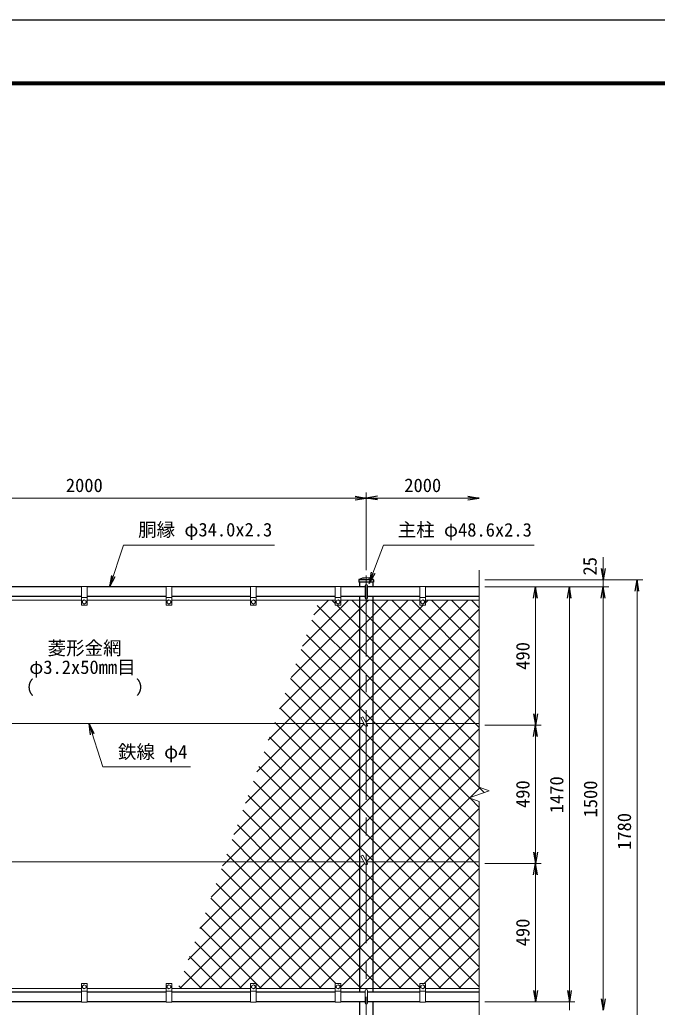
# Model space of a CAD drawing. Units: millimetres, scale not verified. Extents: x -4200 to 4200, y -2970 to 2970.
# Drawn here: x -2614 to -353, y -530 to 2970 of the extents above; entities that cross this region are included whole.
import ezdxf
from ezdxf.enums import TextEntityAlignment as Align

# ---------------------------------------------------------------- set-up
doc = ezdxf.new("R2010")
doc.units = ezdxf.units.MM
doc.header["$LTSCALE"] = 10
doc.linetypes.add('USER1', pattern=[50.8, 31.75, -6.35, 6.35, -6.35])
for name, color, linetype, lineweight in [('0-0_D-STR1', 1, 'Continuous', 25), ('0-1_D-STR3', 3, 'Continuous', 13), ('0-2_D-BMK', 2, 'USER1', 13), ('0-4_D-STR-DIM', 7, 'Continuous', 13), ('0-9_D-STR-TXT', 7, 'Continuous', 13), ('0-B_D-STR2', 7, 'Continuous', 13), ('0-C_D-TTL', 7, 'Continuous', 25)]:
    doc.layers.add(name, color=color, linetype=linetype, lineweight=lineweight)
doc.layers.add('0-5_0', color=7, linetype='Continuous')
doc.styles.add('ＭＳ ゴシック', font='')
doc.styles.get('ＭＳ ゴシック').set_extended_font_data('MS Gothic')

# ---------------------------------------------------------------- blocks, each defined once
blk = doc.blocks.new('_Open')
at = {"layer": '0-5_0'}
blk.add_line((-10, 1.667), (0, 0), dxfattribs=at)
blk.add_lwpolyline([(-10, -1.667), (0, 0), (-10, 0)], dxfattribs=at)

msp = doc.modelspace()

# ---------------------------------------------------------------- linework, layer by layer
at = {"layer": '0-0_D-STR1'}
for p, q in [((-1411.07, 985.33), (-1411.07, 977)), ((-1358.87, 985), (-1411.07, 985)), ((-1358.87, 985.33), (-1358.87, 977)), ((-2394.97, 960), (-2674.97, 960)), ((-2094.97, 960), (-2374.97, 960)), ((-1794.97, 960), (-2074.97, 960)), ((-1494.97, 960), (-1774.97, 960)), ((-1388.97, 960), (-1474.97, 960)), ((-1358.87, 977), (-1411.07, 977)), ((-1409.27, 977), (-1409.27, 960)), ((-1194.97, 960), (-1380.97, 960)), ((-1360.67, 960), (-1360.67, 977)), ((-984.97, 960), (-1174.97, 960)), ((-2394.97, 926), (-2674.97, 926)), ((-2094.97, 926), (-2374.97, 926)), ((-1794.97, 926), (-2074.97, 926)), ((-1494.97, 926), (-1774.97, 926)), ((-1388.97, 926), (-1474.97, 926)), ((-1409.27, 926), (-1409.27, -476)), ((-1194.97, 926), (-1380.97, 926)), ((-1360.67, -476), (-1360.67, 926)), ((-984.97, 926), (-1174.97, 926)), ((-2394.97, -476), (-2674.97, -476)), ((-2094.97, -476), (-2374.97, -476)), ((-1794.97, -476), (-2074.97, -476)), ((-1494.97, -476), (-1774.97, -476)), ((-1388.97, -476), (-1474.97, -476)), ((-1194.97, -476), (-1380.97, -476)), ((-984.97, -476), (-1174.97, -476)), ((-2394.97, -510), (-2674.97, -510)), ((-2094.97, -510), (-2374.97, -510)), ((-1794.97, -510), (-2074.97, -510)), ((-1494.97, -510), (-1774.97, -510)), ((-1388.97, -510), (-1474.97, -510)), ((-1194.97, -510), (-1380.97, -510)), ((-984.97, -510), (-1174.97, -510))]:
    msp.add_line(p, q, dxfattribs=at)
msp.add_lwpolyline([(-1409.27, -510), (-1409.27, -795), (-1360.67, -795), (-1360.67, -510)], dxfattribs=at)
for centre, radius, start, end in [((-1410.07, 985.33), 1, 122.29827, 180), ((-1384.97, 932.66), 59.34, 64.40505, 115.59495), ((-1359.87, 985.33), 1, 0, 57.70173)]:
    msp.add_arc(centre, radius, start, end, dxfattribs=at)
at = {"layer": '0-1_D-STR3'}
for p, q in [((-2394.97, 962), (-2394.97, 897)), ((-2374.97, 962), (-2394.97, 962)), ((-2374.97, 962), (-2374.97, 897)), ((-2094.97, 962), (-2094.97, 897)), ((-2074.97, 962), (-2094.97, 962)), ((-2074.97, 962), (-2074.97, 897)), ((-1794.97, 962), (-1794.97, 897)), ((-1774.97, 962), (-1794.97, 962)), ((-1774.97, 962), (-1774.97, 897)), ((-1494.97, 962), (-1494.97, 897)), ((-1474.97, 962), (-1494.97, 962)), ((-1474.97, 962), (-1474.97, 897)), ((-1388.97, 921), (-1388.97, 965)), ((-1380.97, 921), (-1380.97, 965)), ((-1194.97, 962), (-1194.97, 897)), ((-1174.97, 962), (-1194.97, 962)), ((-1174.97, 962), (-1174.97, 897)), ((-2674.97, 913), (-2394.97, 913)), ((-2374.97, 922), (-2394.97, 922)), ((-2391.47, 910.74), (-2384.97, 914.5)), ((-2391.47, 910.74), (-2391.47, 903.26)), ((-2384.97, 914.5), (-2378.47, 910.74)), ((-2378.47, 910.74), (-2378.47, 903.26)), ((-2374.97, 913), (-2094.97, 913)), ((-2074.97, 922), (-2094.97, 922)), ((-2091.47, 910.74), (-2084.97, 914.5)), ((-2091.47, 910.74), (-2091.47, 903.26)), ((-2084.97, 914.5), (-2078.47, 910.74)), ((-2078.47, 910.74), (-2078.47, 903.26)), ((-2074.97, 913), (-1794.97, 913)), ((-1774.97, 922), (-1794.97, 922)), ((-1791.47, 910.74), (-1784.97, 914.5)), ((-1791.47, 910.74), (-1791.47, 903.26)), ((-1784.97, 914.5), (-1778.47, 910.74)), ((-1778.47, 910.74), (-1778.47, 903.26)), ((-1774.97, 913), (-1494.97, 913)), ((-1474.97, 922), (-1494.97, 922)), ((-1491.47, 910.74), (-1484.97, 914.5)), ((-1491.47, 910.74), (-1491.47, 903.26)), ((-1484.97, 914.5), (-1478.47, 910.74)), ((-1478.47, 910.74), (-1478.47, 903.26)), ((-1474.97, 913), (-1194.97, 913)), ((-1174.97, 922), (-1194.97, 922)), ((-1191.47, 910.74), (-1184.97, 914.5)), ((-1191.47, 910.74), (-1191.47, 903.26)), ((-1184.97, 914.5), (-1178.47, 910.74)), ((-1178.47, 910.74), (-1178.47, 903.26)), ((-1174.97, 913), (-984.97, 913)), ((-2376.97, 895), (-2392.97, 895)), ((-2076.97, 895), (-2092.97, 895)), ((-1776.97, 895), (-1792.97, 895)), ((-1476.97, 895), (-1492.97, 895)), ((-1176.97, 895), (-1192.97, 895)), ((-1404.37, 495.59), (-1397.44, 499.59)), ((-1404.37, 495.59), (-1388.44, 468)), ((-1397.44, 499.59), (-1381.51, 472)), ((-1393.06, 476), (-3383.82, 476)), ((-984.97, 476), (-1383.82, 476)), ((-1404.37, 5.59), (-1397.44, 9.59)), ((-1404.37, 5.59), (-1388.44, -22)), ((-1397.44, 9.59), (-1381.51, -18)), ((-1393.06, -14), (-3383.82, -14)), ((-984.97, -14), (-1383.82, -14)), ((-2394.97, -512), (-2394.97, -447)), ((-2376.97, -445), (-2392.97, -445)), ((-2391.47, -460.74), (-2391.47, -453.26)), ((-2378.47, -460.74), (-2378.47, -453.26)), ((-2374.97, -512), (-2374.97, -447)), ((-2094.97, -512), (-2094.97, -447)), ((-2076.97, -445), (-2092.97, -445)), ((-2091.47, -460.74), (-2091.47, -453.26)), ((-2078.47, -460.74), (-2078.47, -453.26)), ((-2074.97, -512), (-2074.97, -447)), ((-1794.97, -512), (-1794.97, -447)), ((-1776.97, -445), (-1792.97, -445)), ((-1791.47, -460.74), (-1791.47, -453.26)), ((-1778.47, -460.74), (-1778.47, -453.26)), ((-1774.97, -512), (-1774.97, -447)), ((-1494.97, -512), (-1494.97, -447)), ((-1476.97, -445), (-1492.97, -445)), ((-1491.47, -460.74), (-1491.47, -453.26)), ((-1478.47, -460.74), (-1478.47, -453.26)), ((-1474.97, -512), (-1474.97, -447)), ((-1194.97, -512), (-1194.97, -447)), ((-1176.97, -445), (-1192.97, -445)), ((-1191.47, -460.74), (-1191.47, -453.26)), ((-1178.47, -460.74), (-1178.47, -453.26)), ((-1174.97, -512), (-1174.97, -447)), ((-2674.97, -463), (-2394.97, -463)), ((-2374.97, -472), (-2394.97, -472)), ((-2391.47, -460.74), (-2384.97, -464.5)), ((-2384.97, -464.5), (-2378.47, -460.74)), ((-2374.97, -463), (-2094.97, -463)), ((-2074.97, -472), (-2094.97, -472)), ((-2091.47, -460.74), (-2084.97, -464.5)), ((-2084.97, -464.5), (-2078.47, -460.74)), ((-2074.97, -463), (-1794.97, -463)), ((-1774.97, -472), (-1794.97, -472)), ((-1791.47, -460.74), (-1784.97, -464.5)), ((-1784.97, -464.5), (-1778.47, -460.74)), ((-1774.97, -463), (-1494.97, -463)), ((-1474.97, -472), (-1494.97, -472)), ((-1491.47, -460.74), (-1484.97, -464.5)), ((-1484.97, -464.5), (-1478.47, -460.74)), ((-1474.97, -463), (-1194.97, -463)), ((-1388.97, -515), (-1388.97, -471)), ((-1380.97, -515), (-1380.97, -471)), ((-1174.97, -472), (-1194.97, -472)), ((-1191.47, -460.74), (-1184.97, -464.5)), ((-1184.97, -464.5), (-1178.47, -460.74)), ((-1174.97, -463), (-984.97, -463)), ((-2374.97, -512), (-2394.97, -512)), ((-2074.97, -512), (-2094.97, -512)), ((-1774.97, -512), (-1794.97, -512)), ((-1474.97, -512), (-1494.97, -512)), ((-1174.97, -512), (-1194.97, -512))]:
    msp.add_line(p, q, dxfattribs=at)
for points in [[(-2391.47, 903.26), (-2384.97, 899.5), (-2378.47, 903.26)], [(-2091.47, 903.26), (-2084.97, 899.5), (-2078.47, 903.26)], [(-1791.47, 903.26), (-1784.97, 899.5), (-1778.47, 903.26)], [(-1491.47, 903.26), (-1484.97, 899.5), (-1478.47, 903.26)], [(-1191.47, 903.26), (-1184.97, 899.5), (-1178.47, 903.26)], [(-2391.47, -453.26), (-2384.97, -449.5), (-2378.47, -453.26)], [(-2091.47, -453.26), (-2084.97, -449.5), (-2078.47, -453.26)], [(-1791.47, -453.26), (-1784.97, -449.5), (-1778.47, -453.26)], [(-1491.47, -453.26), (-1484.97, -449.5), (-1478.47, -453.26)], [(-1191.47, -453.26), (-1184.97, -449.5), (-1178.47, -453.26)]]:
    msp.add_lwpolyline(points, dxfattribs=at)
for centre in [(-2384.97, 907), (-2084.97, 907), (-1784.97, 907), (-1484.97, 907), (-1184.97, 907), (-2384.97, -457), (-2084.97, -457), (-1784.97, -457), (-1484.97, -457), (-1184.97, -457)]:
    msp.add_circle(centre, 6.49, dxfattribs=at)
for centre, radius, start, end in [((-1384.97, 965), 4, 0, 180), ((-1384.97, 921), 4, 180, 0), ((-2392.97, 897), 2, 180, 270), ((-2376.97, 897), 2, 270, 0), ((-2092.97, 897), 2, 180, 270), ((-2076.97, 897), 2, 270, 0), ((-1792.97, 897), 2, 180, 270), ((-1776.97, 897), 2, 270, 0), ((-1492.97, 897), 2, 180, 270), ((-1476.97, 897), 2, 270, 0), ((-1192.97, 897), 2, 180, 270), ((-1176.97, 897), 2, 270, 0), ((-1384.97, 470), 4, 210, 30), ((-1384.97, -20), 4, 210, 30), ((-2392.97, -447), 2, 90, 180), ((-2376.97, -447), 2, 0, 90), ((-2092.97, -447), 2, 90, 180), ((-2076.97, -447), 2, 0, 90), ((-1792.97, -447), 2, 90, 180), ((-1776.97, -447), 2, 0, 90), ((-1492.97, -447), 2, 90, 180), ((-1476.97, -447), 2, 0, 90), ((-1192.97, -447), 2, 90, 180), ((-1176.97, -447), 2, 0, 90), ((-1384.97, -471), 4, 0, 180), ((-1384.97, -515), 4, 180, 0)]:
    msp.add_arc(centre, radius, start, end, dxfattribs=at)
at = {"layer": '0-2_D-BMK'}
msp.add_line((-1384.97, -810), (-1384.97, 1000), dxfattribs=at)
at = {"layer": '0-4_D-STR-DIM'}
for p, q in [((-1384.97, 1020), (-1384.97, 1295)), ((-1384.97, 1020), (-1384.97, 1295)), ((-3344.97, 1275), (-1424.97, 1275)), ((-1344.97, 1275), (-1024.97, 1275)), ((-544.97, 1025), (-544.97, 1065)), ((-984.97, 1020), (-984.97, 250.65)), ((-964.97, 985), (-404.97, 985)), ((-964.97, 985), (-524.97, 985)), ((-544.97, 960), (-544.97, 985)), ((-964.97, 960), (-644.97, 960)), ((-964.97, 960), (-524.97, 960)), ((-964.97, 960), (-524.97, 960)), ((-964.97, 960), (-764.97, 960)), ((-424.97, 945), (-424.97, -755)), ((-784.97, 510), (-784.97, 920)), ((-664.97, 920), (-664.97, -470)), ((-544.97, -500), (-544.97, 920)), ((-544.97, 920), (-544.97, 880)), ((-964.97, 470), (-764.97, 470)), ((-964.97, 470), (-764.97, 470)), ((-784.97, 430), (-784.97, 20)), ((-949.74, 237.83), (-984.97, 250.65)), ((-1020.21, 212.17), (-949.74, 237.83)), ((-984.97, 199.35), (-1020.21, 212.17)), ((-984.97, 199.35), (-984.97, -630)), ((-964.97, -20), (-764.97, -20)), ((-964.97, -20), (-764.97, -20)), ((-784.97, -470), (-784.97, -60)), ((-664.97, -470), (-664.97, -430)), ((-964.97, -510), (-644.97, -510)), ((-964.97, -510), (-644.97, -510)), ((-964.97, -510), (-764.97, -510)), ((-664.97, -510), (-664.97, -540))]:
    msp.add_line(p, q, dxfattribs=at)
at = {"layer": '0-9_D-STR-TXT'}
for points in [[(-1710.31, 1108.26), (-2246.26, 1108.26), (-2294.35, 961.9)], [(-789.58, 1108), (-1324.26, 1108), (-1374.29, 974.44)], [(-2008.02, 322.37), (-2319.35, 322.37), (-2367.45, 474.09)]]:
    msp.add_lwpolyline(points, dxfattribs=at)
at = {"layer": '0-B_D-STR2'}
for p, q in [((-1611.43, 749.94), (-1448.37, 913)), ((-1570.97, 861.12), (-1519.08, 913)), ((-1494.97, 901.07), (-1506.91, 913)), ((-1360.67, 647.14), (-1094.82, 913)), ((-1360.67, 576.43), (-1024.11, 913)), ((-984.97, 603.2), (-1294.77, 913)), ((-984.97, 673.91), (-1224.06, 913)), ((-1174.97, 903.55), (-1165.53, 913)), ((-984.97, 744.62), (-1153.35, 913)), ((-984.97, 815.33), (-1082.64, 913)), ((-984.97, 886.04), (-1011.93, 913)), ((-1319.69, 476), (-984.97, 810.71)), ((-1248.97, 476), (-984.97, 740)), ((-1178.26, 476), (-984.97, 669.29)), ((-1494.17, 476), (-1653.24, 635.07)), ((-1409.27, 598.54), (-1360.67, 647.14)), ((-1531.82, 476), (-1409.27, 598.54)), ((-1107.55, 476), (-984.97, 598.58)), ((-1564.88, 476), (-1672.11, 583.23)), ((-1409.27, 527.83), (-1360.67, 576.43)), ((-1635.59, 476), (-1690.98, 531.39)), ((-1461.11, 476), (-1409.27, 527.83)), ((-1036.84, 476), (-984.97, 527.87)), ((-1854.22, 82.89), (-1461.11, 476)), ((-1813.75, 194.07), (-1531.82, 476)), ((-1706.3, 476), (-1709.85, 479.54)), ((-1409.27, 178.97), (-1706.3, 476)), ((-1409.27, 249.68), (-1635.59, 476)), ((-1409.27, 320.39), (-1564.88, 476)), ((-1409.27, 391.1), (-1494.17, 476)), ((-1360.67, 435.01), (-1319.69, 476)), ((-1360.67, 364.3), (-1248.97, 476)), ((-1360.67, 293.59), (-1178.26, 476)), ((-1360.67, 222.88), (-1107.55, 476)), ((-1360.67, 152.17), (-1036.84, 476)), ((-1409.27, 108.26), (-1728.72, 427.7)), ((-1409.27, 386.41), (-1360.67, 435.01)), ((-1809.69, -14), (-1409.27, 386.41)), ((-1360.67, 342.5), (-1409.27, 391.1)), ((-1409.27, 37.55), (-1747.58, 375.86)), ((-1409.27, 315.7), (-1360.67, 364.3)), ((-1738.97, -14), (-1409.27, 315.7)), ((-1360.67, 271.79), (-1409.27, 320.39)), ((-1004.17, -14), (-1360.67, 342.5)), ((-1409.27, 244.99), (-1360.67, 293.59)), ((-1499.15, -14), (-1785.32, 272.18)), ((-1668.26, -14), (-1409.27, 244.99)), ((-1360.67, 201.08), (-1409.27, 249.68)), ((-1074.88, -14), (-1360.67, 271.79)), ((-1016.46, 213.54), (-980.85, 249.15)), ((-1569.86, -14), (-1804.19, 220.33)), ((-1409.27, 174.28), (-1360.67, 222.88)), ((-984.97, 178.94), (-1017.07, 211.03)), ((-1360.67, 130.37), (-1409.27, 178.97)), ((-1145.59, -14), (-1360.67, 201.08)), ((-1597.55, -14), (-1409.27, 174.28)), ((-1409.27, 103.57), (-1360.67, 152.17)), ((-1173.29, -14), (-984.97, 174.31)), ((-1711.28, -14), (-1841.93, 116.65)), ((-1360.67, 59.66), (-1409.27, 108.26)), ((-1216.3, -14), (-1360.67, 130.37)), ((-1526.84, -14), (-1409.27, 103.57)), ((-1102.58, -14), (-984.97, 103.6)), ((-1781.99, -14), (-1860.8, 64.81)), ((-1360.67, -11.05), (-1409.27, 37.55)), ((-1287.01, -14), (-1360.67, 59.66)), ((-2046.55, -463), (-1597.55, -14)), ((-2016.07, -361.81), (-1668.26, -14)), ((-1975.84, -463), (-1526.84, -14)), ((-1975.61, -250.63), (-1738.97, -14)), ((-1935.15, -139.46), (-1809.69, -14)), ((-1409.27, -386.71), (-1781.99, -14)), ((-1409.27, -316), (-1711.28, -14)), ((-1409.27, -174.58), (-1569.86, -14)), ((-1409.27, -103.87), (-1499.15, -14)), ((-1357.72, -14), (-1360.67, -11.05)), ((-1360.67, -201.39), (-1173.29, -14)), ((-1360.67, -272.1), (-1102.58, -14)), ((-984.97, -386.75), (-1357.72, -14)), ((-984.97, -316.04), (-1287.01, -14)), ((-984.97, -245.33), (-1216.3, -14)), ((-984.97, -174.62), (-1145.59, -14)), ((-984.97, -103.91), (-1074.88, -14)), ((-984.97, -33.2), (-1004.17, -14)), ((-1492.41, -445), (-1898.54, -38.87)), ((-1545.12, -463), (-1917.4, -90.72)), ((-1360.67, -152.47), (-1409.27, -103.87)), ((-1339.45, -463), (-984.97, -108.53)), ((-1615.83, -463), (-1936.27, -142.56)), ((-1360.67, -223.18), (-1409.27, -174.58)), ((-1050.15, -463), (-1360.67, -152.47)), ((-1686.54, -463), (-1955.14, -194.4)), ((-1409.27, -249.99), (-1360.67, -201.39)), ((-1268.74, -463), (-984.97, -179.24)), ((-1120.86, -463), (-1360.67, -223.18)), ((-1757.25, -463), (-1974.01, -246.24)), ((-1622.29, -463), (-1409.27, -249.99)), ((-1409.27, -320.7), (-1360.67, -272.1)), ((-1180.03, -445), (-984.97, -249.95)), ((-1827.96, -463), (-1992.88, -298.08)), ((-1898.67, -463), (-2011.75, -349.93)), ((-1551.58, -463), (-1409.27, -320.7)), ((-1360.67, -364.6), (-1409.27, -316)), ((-1127.31, -463), (-984.97, -320.66)), ((-1262.28, -463), (-1360.67, -364.6)), ((-1969.38, -463), (-2030.62, -401.77)), ((-1360.67, -435.31), (-1409.27, -386.71)), ((-1056.6, -463), (-984.97, -391.37)), ((-2040.1, -463), (-2049.49, -453.61)), ((-1332.99, -463), (-1360.67, -435.31)), ((-1474.41, -463), (-1474.97, -462.44)), ((-1198.03, -463), (-1194.97, -459.95)), ((-985.89, -463), (-984.97, -462.08))]:
    msp.add_line(p, q, dxfattribs=at)
for points in [[(-1732.82, 416.42), (-1673.24, 476), (-1409.27, 739.96), (-1360.67, 788.56), (-1236.24, 913)], [(-1692.36, 527.59), (-1409.27, 810.67), (-1360.67, 859.27), (-1306.95, 913)], [(-1651.89, 638.77), (-1409.27, 881.39), (-1377.66, 913)], [(-984.97, 461.78), (-999.2, 476), (-1360.67, 837.48), (-1409.27, 886.08), (-1436.2, 913)], [(-984.97, 532.49), (-1360.67, 908.19), (-1365.49, 913)], [(-1773.29, 305.24), (-1602.53, 476), (-1409.27, 669.25), (-1360.67, 717.85), (-1183.53, 895)], [(-984.97, 320.36), (-1140.62, 476), (-1360.67, 696.06), (-1409.27, 744.66), (-1558.9, 894.28)], [(-984.97, 391.07), (-1069.91, 476), (-1360.67, 766.77), (-1409.27, 815.37), (-1488.91, 895)], [(-1386.23, 480.17), (-1360.67, 505.72), (-984.97, 881.42)], [(-966.91, 231.58), (-1211.33, 476), (-1360.67, 625.35), (-1409.27, 673.95), (-1577.76, 842.44)], [(-1018.75, 212.71), (-1282.04, 476), (-1360.67, 554.64), (-1409.27, 603.24), (-1596.63, 790.59)], [(-984.97, 108.22), (-1352.75, 476), (-1360.67, 483.92), (-1409.27, 532.52), (-1615.5, 738.75)], [(-984.97, 37.51), (-1360.67, 413.21), (-1409.27, 461.81), (-1423.46, 476), (-1634.37, 686.91)], [(-1905.13, -463), (-1456.13, -14), (-1409.27, 32.86), (-1360.67, 81.46), (-984.97, 457.16)], [(-1894.68, -28.28), (-1880.4, -14), (-1409.27, 457.12), (-1392.08, 474.31)], [(-1384.41, -12.98), (-1360.67, 10.75), (-984.97, 386.45)], [(-984.97, -457.46), (-1360.67, -81.76), (-1409.27, -33.16), (-1428.44, -14), (-1766.45, 324.02)], [(-1763.71, -463), (-1409.27, -108.56), (-1360.67, -59.96), (-1314.71, -14), (-984.97, 315.74)], [(-1693, -463), (-1409.27, -179.27), (-1360.67, -130.67), (-1244, -14), (-1018.46, 211.54)], [(-1194.97, -459.59), (-1360.67, -293.89), (-1409.27, -245.29), (-1640.57, -14), (-1823.06, 168.49)], [(-1403.7, -463), (-1409.27, -457.42), (-1852.7, -14), (-1879.67, 12.97)], [(-1474.97, -457.11), (-1409.27, -391.41), (-1360.67, -342.81), (-1031.87, -14), (-984.97, 32.89)], [(-1834.42, -463), (-1409.27, -37.85), (-1390.26, -18.84)], [(-1410.16, -463), (-1409.27, -462.12), (-1360.67, -413.52), (-984.97, -37.82)]]:
    msp.add_lwpolyline(points, dxfattribs=at)
at = {"layer": '0-C_D-TTL', "color": 2}
msp.add_lwpolyline([(-4200, 2970), (4200, 2970), (4200, -2970), (-4200, -2970)], close=True, dxfattribs=at)
at = {"layer": '0-C_D-TTL'}
for points in [[(-3930, 2750), (3930, 2750), (3930, -2750), (-3930, -2750)], [(-3927.5, 2747.5), (3927.5, 2747.5), (3927.5, -2747.5), (-3927.5, -2747.5)], [(-3925, 2745), (3925, 2745), (3925, -2745), (-3925, -2745)], [(-3922.5, 2742.5), (3922.5, 2742.5), (3922.5, -2742.5), (-3922.5, -2742.5)], [(-3920, 2740), (3920, 2740), (3920, -2740), (-3920, -2740)]]:
    msp.add_lwpolyline(points, close=True, dxfattribs=at)

# ---------------------------------------------------------------- block references
at = {"layer": '0-4_D-STR-DIM', "xscale": 4, "yscale": 4}
for p in [(-1384.97, 1275), (-984.97, 1275)]:
    msp.add_blockref('_Open', p, dxfattribs=at)
for p, rotation in [((-1384.97, 1275), 180), ((-544.97, 985), 270), ((-424.97, 985), 90), ((-784.97, 960), 90), ((-664.97, 960), 90), ((-544.97, 960), 90), ((-544.97, 960), 90), ((-784.97, 470), 270), ((-784.97, 470), 90), ((-784.97, -20), 270), ((-784.97, -20), 90), ((-784.97, -510), 270), ((-664.97, -510), 270), ((-664.97, -510), 270), ((-544.97, -540), 270)]:
    msp.add_blockref('_Open', p, dxfattribs=dict(at, rotation=rotation))
at = {"layer": '0-9_D-STR-TXT', "xscale": 4, "yscale": 4}
for p, rotation in [((-2294.97, 960), 251.80943), ((-1374.99, 972.57), 249.46512), ((-2368.05, 476), 107.58773)]:
    msp.add_blockref('_Open', p, dxfattribs=dict(at, rotation=rotation))

# ---------------------------------------------------------------- texts
at = {"layer": '0-4_D-STR-DIM', "style": 'ＭＳ ゴシック'}
for p in [(-2450.22, 1281.75), (-1250.22, 1281.75)]:
    msp.add_text('2000', height=48.09, dxfattribs=at).set_placement(p, align=Align.BOTTOM_LEFT)
for s, p in [('25', (-553.7, 1000.65)), ('490', (-791.72, 666.5)), ('1470', (-671.72, 158.1)), ('490', (-791.72, 176.5)), ('1500', (-551.72, 143.1)), ('1780', (-431.72, 28.1)), ('490', (-791.72, -313.5))]:
    msp.add_text(s, height=48.09, rotation=90, dxfattribs=at).set_placement(p, align=Align.BOTTOM_LEFT)
at = {"layer": '0-9_D-STR-TXT', "style": 'ＭＳ ゴシック'}
for s, p in [('胴縁 φ34.0x2.3', (-2193.81, 1124.52)), ('主柱 φ48.6x2.3', (-1273.34, 1124.01)), ('菱形金網', (-2514.92, 704.9)), ('φ3.2x50mm目', (-2579.9, 637.31)), ('（\u3000\u3000   \u3000\u3000）', (-2628.63, 565.66)), ('鉄線 φ4', (-2265.64, 337.24))]:
    msp.add_text(s, height=48.09, dxfattribs=at).set_placement(p, align=Align.BOTTOM_LEFT)

doc.saveas('drawing.dxf')
